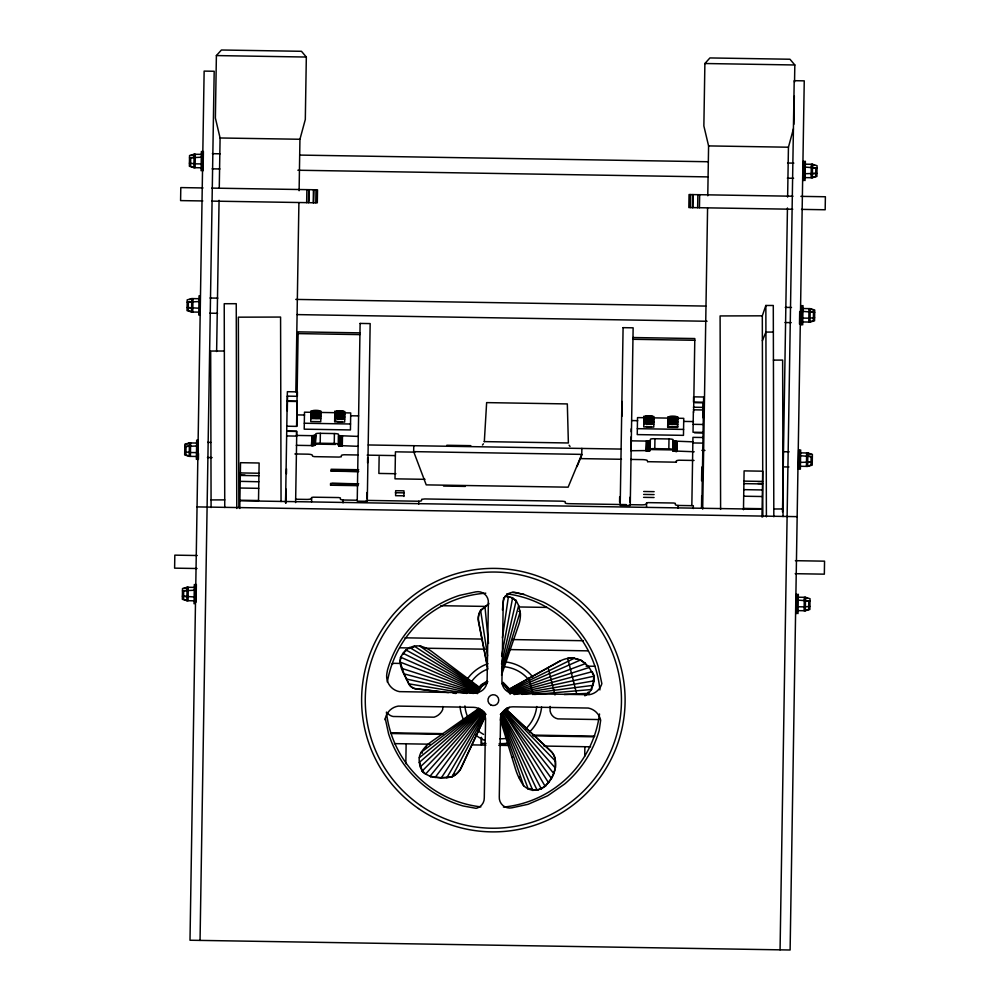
<?xml version="1.0" encoding="UTF-8"?>
<svg xmlns="http://www.w3.org/2000/svg" width="1000" height="1000" viewBox="0 0 1000 1000"><rect width="100%" height="100%" fill="white"/><g stroke="black" fill="none" stroke-linecap="round" stroke-linejoin="round"><path stroke-width="1.5" d="M500.35 714.513L507.1 710.225L550.612 750.8A14.188 14.075 43 0 1 555.325 760.2C558.462 776.562 539.6 800.225 523.65 785.75A38.95 24.475 59.5 0 1 519.487 778.812L518.763 777.362A38.95 24.475 59.5 0 1 515.337 768.5L500.35 719.675M194.088 600.812L186.85 600.688L187.075 587.275L194.312 587.388M196.438 456.463L189.2 456.35L189.412 442.938L197.862 443.075M199.988 312.15L191.55 312.013L191.762 298.587L199 298.712M201.125 167.787L193.888 167.662L194.112 154.25L201.35 154.375M194.037 603.75L194.35 584.45M196.388 459.4L196.7 440.112M198.738 315.062L199.05 295.775M201.088 170.725L201.4 151.425M195.25 603.763L195.562 584.475M197.6 459.425L197.913 440.125M199.938 315.087L200.25 295.788M202.288 170.75L202.6 151.45M196.075 602.15L196.363 584.487M198.4 459.438L198.5 453.488M203.088 170.763L203.4 151.463M200.05 940.413L214.188 71.263L204.137 71.1L190 940.238L790.113 950L804.25 80.85L794.2 80.688L780.062 949.837M299.113 190.712L299.938 139.262L305.312 119.488L306.325 57.038L301.475 51.3L221.425 50L216.388 55.575L215.375 118.025L220.087 137.975L219.275 187.85M216.625 351.525L219.075 200.325M239.762 508.5L240.512 462.7L259.125 463L258.512 500.75M285.562 502.975L287.362 391.712L297.413 391.875L297.35 396.3L287.3 396.138M285.637 502.688L285.863 488.925M287.288 410.962L287.525 396.075M285.912 503.2L286.125 489.787M286.425 473.862L286.512 468.837M295.837 391.788L298.9 203.175M296.588 426.362L298.125 331.863L359.963 332.863M295.613 502.575L296.775 431.287L286.725 431.125M306.663 202.65L306.875 189.638M308.475 202.675L308.688 189.675M308.962 201.238L309.15 189.675M313.225 202.75L313.438 189.75M313.688 202.763L313.9 189.75M296.275 445.325L311.562 445.575L311.9 435.675L315.738 435.262M311.562 445.575L312.062 435.675M315.788 202.787L316 189.788M311.9 445.575L312.225 435.675M312.062 445.575L312.55 435.662M311.613 501.812L311.675 497.562L313.038 497.188L338.775 497.562L340.387 497.925L340.387 499.325A5.975 1.037 0.9 0 0 343.1 500.012L357.013 500.238M312.225 445.575L312.712 435.662M312.55 445.562L312.875 435.662M312.712 445.55L313.025 435.65M312.863 445.55L313.337 435.637M313.025 445.538L313.488 435.625M313.325 445.525L313.788 435.6M313.475 445.513L313.925 435.6M313.762 445.487L314.2 435.562M313.913 445.475L314.337 435.55M314.175 445.45L314.587 435.513M314.438 445.412L314.825 435.487M314.55 445.4L315.05 435.438M314.887 445.337L315.25 435.4M315 445.325L315.438 435.35M315.188 445.275L315.675 435.288M315.6 443.8A3.812 0.663 0.9 0 1 320.2 443.225L320.363 433.325L334.412 433.562A4.175 0.725 0.9 0 1 338.55 434.275L338.425 445.55L358.15 446.325M330.538 483.462L330.513 485.213L358.113 485.662M358.3 471.587L331.087 471.138L331.112 469.275L358.713 469.725M331.125 485.112L331.15 483.35L358.725 483.8M338.387 444.175A4.175 0.725 0.9 0 0 334.25 443.45L334.412 433.562M338.575 445.6L338.587 435.65L358.312 436.425M338.825 445.688L338.812 435.737M339.025 445.737L339.087 435.812M339.237 445.775L339.288 435.863M339.513 435.9L339.475 445.825L339.762 435.95M339.85 445.887L339.888 435.962M339.988 445.9L340.15 436M340.262 445.938L340.288 436.025M340.412 445.95L340.575 436.05M340.712 436.075L341.012 446.012M341.325 446.025L341.325 436.125M341.488 446.037L341.65 436.138M341.65 446.05L341.8 436.15M341.962 446.062L341.962 436.163M342.137 446.062L342.287 436.163M342.3 446.075L342.463 436.175M343.062 502.837L343.1 500.012M366.737 498.137L366.825 492.55M367.575 462.987L367.663 457.575M379.137 456.688L378.875 473.438L395.925 473.725M439.363 691.688L415.125 688.775A9.675 9.6 6.8 0 1 411.912 687.375L411.337 686.963A9.675 9.6 6.8 0 1 409.025 684.338C405.487 675.625 396.95 665.612 401.55 655.975M400.138 662.85C399.338 652.05 411.788 643.213 421.938 646.6A19.137 12.038 23.4 0 1 426.012 648.1L427 648.562A19.137 12.038 23.4 0 1 431.562 651.363L479.225 687.138L476.737 693.363M403.888 496.463L403.975 490.838L395.675 490.712L395.6 495.688L403.9 495.812M405.812 763.725L406.138 743.812M581.862 448.363L581.763 454.375L568.125 487.175L426.225 484.875L413.663 451.637L413.762 445.637M418.775 504.075L418.825 501.238A4.225 0.737 0.9 0 0 421.538 500.6L421.7 499.312L424.8 498.95L562.475 501.188L565.15 501.575L565.237 502.938A3.987 0.688 0.9 0 0 568.6 503.675L626.312 504.613M482.038 711.038L425.688 774.013C420.925 772.913 416.25 758.45 421.413 752.087A22.338 14.013 -48.4 0 1 424.975 747.325L425.788 746.45A22.338 14.013 -48.4 0 1 431.15 741.85L478.888 708.388L486.05 714.388M442.775 706.488L442.725 709.513A13.562 13.562 0 0 1 434.113 717.175L393.137 716.5A9.9 9.9 0 0 1 387.075 712.613M481.388 737.3L481.287 743.35L485.95 743.425M481.425 745.037L481.538 737.862M550.15 706.413L550.075 710.95A9.9 9.9 0 0 0 557.875 718.888L598.837 719.55A13.562 13.562 0 0 0 599.55 719.312M555.35 767.463L555.237 761.312A14.188 14.075 43 0 0 550.475 750.938L506.962 710.375L509.35 707.375M584.712 756.275L584.862 747.075M619.587 502.088L619.663 496.962M621.875 416.362L622.112 401.488M630.05 502.25L630.138 497.125M631.1 436.838L630.875 450.725L650.175 450.562L650.35 439.312A3.812 0.663 0.9 0 1 654.95 438.738L669 438.963A4.175 0.725 0.9 0 1 673.138 439.675L672.962 450.938L694.188 451.763M631.175 431.775L631.225 428.812M646.162 450.975L646.325 441.075L650.325 440.662M646.325 450.975L646.65 441.087M646.65 450.975L646.812 441.075M646.825 450.975L646.975 441.075M646.988 450.975L647.138 441.075M647.138 450.962L647.463 441.062M646.538 507.25L646.612 503.013L647.962 502.638L673.713 503.013L675.325 503.363L675.325 504.762A5.975 1.037 0.9 0 0 678.037 505.462L693.337 505.7L693.288 508.537M647.463 450.962L647.625 441.062M647.613 450.95L647.775 441.05M647.775 450.938L648.088 441.037M648.075 450.925L648.238 441.025M648.213 450.913L648.525 441L648.5 450.887M648.637 450.875L648.925 440.962M648.9 450.838L649.062 440.938M649.025 450.825L649.3 440.913M649.262 450.788L649.538 440.875M649.488 450.75L649.75 440.825M649.688 450.7L649.938 440.788M649.862 450.662L650.188 440.712M650.188 449.212A3.812 0.663 0.9 0 1 654.788 448.638L654.95 438.738M672.987 449.575A4.175 0.725 0.9 0 0 668.838 448.862L669 438.963M672.038 427.4L672.062 426.45M673.162 451.012L673.188 441.062L692.9 441.838M673.337 451.062L673.413 441.138M673.512 451.112L673.587 441.188M673.725 451.163L673.775 441.238M673.95 451.213L674 441.287M674.188 451.25L674.225 441.337M674.312 451.275L674.475 441.375L674.575 451.312M674.712 451.325L674.875 441.425M675 451.362L675.013 441.45M675.15 451.375L675.312 441.475M675.45 451.4L675.462 441.488M675.6 451.413L675.763 441.512M675.763 451.425L675.925 441.525M676.075 451.45L676.075 441.538M676.237 451.45L676.4 441.562M676.4 451.463L676.562 441.562M676.363 462.1L676.388 460.812A5.975 1.037 0.9 0 1 679.125 460.213L694.062 460.45M676.562 451.463L676.725 441.575M676.888 451.475L676.888 441.575M677.987 508.288L678.037 505.462M690.35 207.562L690.562 194.562M692.438 207.6L692.65 194.6M692.9 207.613L693.112 194.6M691.838 505.525L692.938 437.35L702.987 437.512M693.363 411.637L693.025 432.238L703.075 432.4M693.612 412.375L694.812 338.55L632.987 337.537M697.65 207.688L697.862 194.688M699.45 207.712L699.663 194.713M794.538 82.15L794.825 64.975L789.963 59.237L709.925 57.938L704.887 63.513L703.863 125.962L708.587 145.912L707.775 195.787M701.575 480.725L701.8 467.038M702.862 417.688L703.1 402.8L694.987 402.663M701.513 508.175L701.712 495.75M701.85 507.987L703.65 397L693.6 396.838L693.512 402.075L703.562 402.238M702.688 509.113L707.575 208.263M743.475 509.712L744.1 470.887L762.712 471.188L761.975 517.013M782.513 511.975L787.45 208M787.625 197.087L788.438 147.213L793.425 128.837M793.863 124.3L794.312 96.2M799.5 324.1L799.712 311.488M796 613.538L796.312 594.237M798.35 469.188L798.662 449.9M800.7 324.85L801.012 305.562M803.037 180.512L803.363 161.213M796.812 613.55L797.125 594.25M799.15 469.2L799.463 449.913M801.5 324.862L801.812 305.575M803.85 180.525L804.163 161.225M799.812 467.15L799.925 460.337M804.5 178.475L804.75 163.3M798.012 613.562L798.325 594.275M800.362 469.225L800.675 449.925M802.7 324.888L803.025 305.587M805.05 180.55L805.362 161.25M798.062 610.625L805.3 610.75L805.512 597.325L797.075 597.188M799.2 466.262L807.638 466.4L807.862 452.987L800.625 452.875M802.75 321.95L809.987 322.062L810.212 308.65L802.975 308.525M805.1 177.6L812.337 177.725L812.55 164.3L804.112 164.163M484.325 441.613L486.637 402.612L567.325 403.925L568.375 442.975L484.212 441.613M502.438 610.037L503.663 597.762M466.887 693.438L408.75 683.838L403.85 673.288L400.225 662.15L477.388 691.737M406.287 679L473.363 693.487M502.425 637.812L508.413 596.55L504.975 596.312M403.837 673.8L476.75 693.337M385.087 719.875L385.45 717.862A15.75 15.75 0 0 1 398.263 706.1L473.6 707.325A12.2 12.2 0 0 1 485.575 718.8L484.288 797.663A10.488 10.488 0 0 1 477.638 807.875L476.125 808.337L463.237 806A110.062 110.062 0 0 1 388.6 733.9L385.3 718.688M477.062 692.525L401.7 668.363M501.613 656.1L512.625 597.788L507.537 596.562L510.312 597.388M501.525 664.075L516.175 600.55L511.75 597.812L516.175 600.55L518.663 605.612L520.425 613.587A20.25 12.75 -84.6 0 1 518.95 624.138L501.525 675.113M400.487 657.875L400.65 657.2L477.688 690.975M400.075 662.825L400.225 662.15M555.425 767.55L553.688 773.45L504.675 711.8M521.938 694.4L593.025 685.35L593.888 675.462L594.2 680.812L591.562 689.513L588.562 693.325L584.85 695.825M400.462 657.975L400.65 657.2M403.2 653.363L402.95 654.2L403.2 653.363L477.987 690.25M501.613 668.725L518.663 605.612M403 654.125L406.087 650.025L478.263 689.55M501.712 671.95L520.3 611.475L519.113 611.362M405.838 650.863L406.087 650.025M413.862 647.087L409.3 648.475L409.65 647.5L478.525 688.888L478.237 689.8M502.3 669.275L504.75 662.125M762.837 516.737L762.312 315.825L765.85 305.487L773.288 305.475L773.825 516.75M591.263 688.6L592.225 685.888M409.412 648.438L409.65 647.5M478.175 689.862L478.525 688.888M762.375 340.675L765.925 332.088L773.35 332.062M576.987 466.625L581.962 454.675M477.512 693.612L481.925 686.137L487.212 682.775L485.7 683.363M311.675 497.562L311.125 498.85A5.562 0.963 0.9 0 1 306.988 499.425L295.562 499.237M646.612 503.013L646.062 504.288A5.562 0.963 0.9 0 1 641.912 504.875L629.438 504.663M485.387 715.8L460.688 768.587A19.575 19.412 -65 0 1 457.875 772.4L457.038 773.238A19.575 19.412 -65 0 1 452.175 776.587L440.7 777.913L430.037 776.225L482.663 711.562M554.012 773.037L551.4 778.4L503.938 712.262M484.913 717.288L460.875 768.662A19.575 19.412 -65 0 1 458.05 772.475L457.212 773.325A19.575 19.412 -65 0 1 453.4 776.125L452.175 776.587L485.35 713.812M483.675 712.3L435.188 777.425L446.788 777.8L452.438 776.725L453.95 773.863M676.363 462.188L647.675 461.688M446.825 777.725L484.663 713.225M441.188 778.088L483.975 712.663M483.425 443.812L482.45 445.037M425.688 774.013L430.637 776.6L435.188 777.425M479.225 687.138L481.012 684.9L487.05 681.188M482.113 685.987L483.1 685.238M502.525 713.15L545.188 786.375L551.4 778.4M555.45 761.1L506.4 710.638M426.35 774.45L422.188 771.075L481.438 710.525M420.213 766.963L480.863 710.05M422.188 771.075L422.863 771.488L420.938 767.45M503.675 712.312L548.413 782.562L548.95 782.113L548.413 782.562M487.638 668.225L478.488 621.675A15.4 15.275 78.9 0 1 480.175 611.087L488.3 604.362M419.188 762.525L480.312 709.587M501.863 713.562L541.3 788.812L545.788 785.837M419.263 757.763L479.8 709.15L478.888 708.388M501.225 713.962L537.112 790.175L541.912 788.312M541.3 788.812L541.987 788.275M421.413 752.087L422.275 752.8L421.413 752.087L479.325 708.75M500.613 714.35L532.8 790.413L537.888 789.613L537.112 790.175M500.6 716.162L528.337 789.163L529.2 788.587L533.562 789.812L532.8 790.413M488.913 603.75L480.588 610.25L487.55 655.888M528.337 789.163L529.2 788.587M511.887 757.25L512.913 756.65M518.913 777.663L519.925 777.062M560.662 660.562L509.55 688.975L510.725 693.45L592.212 671.675L594.175 676.137L513.9 693.6M510.3 691.775L585.375 663.637L580.837 660.3L574.138 658.337L509.862 690.025L509.55 688.975M576.675 693.913L567.688 658.25A22.662 22.475 -29.1 0 1 573.862 658.138L580.7 660.037L585.1 663.2M510.087 690.913L580.538 659.987M510.513 692.625L589.138 667.5L585.163 663.188M315.363 445.225L315.763 433.9A3.812 0.663 0.9 0 1 320.363 433.325M194.112 154.25L189.55 155.525L189.375 166.25L193.888 167.662M190.75 155.538L195.312 154.275L195.1 167.688L190.575 166.275L190.712 157.825L195.275 157.125M191.762 298.587L187.2 299.862L187.025 310.587L191.55 312.013M189.55 299.562L192.975 298.612L192.75 312.025L188.238 310.613L188.375 302.162L192.925 301.462M812.337 177.725L816.9 176.45L817.075 165.725L812.55 164.3M189.412 442.938L184.85 444.2L184.675 454.938L189.2 456.35M186.062 444.225L190.625 442.95L190.4 456.375L185.888 454.95L186.025 446.5L190.575 445.812M809.987 322.062L814.55 320.8L814.725 310.062L810.212 308.65M187.075 587.275L182.512 588.538L182.338 599.275L186.85 600.688M183.713 588.562L188.275 587.288L188.062 600.712L183.538 599.3L183.675 590.85L188.225 590.15M807.638 466.4L812.212 465.138L812.387 454.4L807.862 452.987M805.3 610.75L809.862 609.475L810.037 598.737L805.512 597.325M594.175 676.137L588.9 666.95M484.975 606.6L488.488 643.462M514.125 694.513L594.2 680.812L593.913 680L594.2 680.812M189.513 157.8L201.3 157.225M187.162 302.15L198.95 301.562M184.812 446.488L197.812 445.925M182.475 590.825L194.262 590.25M811.188 173.85L815.75 173.35M816.95 173.375L803.962 173.738M808.85 318.188L814.6 317.712M806.5 462.537L811.05 462.038M812.262 462.05L799.262 462.413M804.15 606.875L809.912 606.4M592.737 684.525L593.025 685.35M534.487 694.463L591.562 689.513M506.5 596.512L507.287 596.475M507.625 596.587L508.413 596.55M564.288 694.525L588.562 693.325L588.288 692.25M762.312 315.825L720.1 315.938L720.6 509.387M224.35 351.012L210.675 351.05L211.088 507.55M773.425 360.112L782.638 360.087L783.05 516.587M211.062 499.925L224.737 499.888M773.812 508.988L783.025 508.963M511.75 597.812L512.625 597.788M311.9 435.675L296.438 435.425L296.5 431.425L286.725 431.275M216.388 55.575L306.325 57.038M704.887 63.513L794.825 64.975M220.087 137.975L299.938 139.262M708.587 145.912L788.438 147.213M212.375 153.675L220.162 153.8M299.675 155.087L708.1 161.737M787.6 163.025L793.838 163.125M804.062 167.025L817.038 168M193.95 163.812L201.188 163.938M212.125 168.837L219.925 168.962M297.863 170.238L707.85 176.9M787.35 178.188L793.587 178.287M792.962 196.225L689.05 194.537L688.838 207.55L792.75 209.237M800.9 196.363L825.387 196.75L825.175 209.762L801.525 209.375M203.012 187.95L180.8 187.587L180.588 200.6L202.8 200.95M211.85 188.1L317.512 189.812L317.3 202.812L211.637 201.1M210.025 298.012L217.825 298.137M295.763 299.413L705.75 306.075M785.25 307.362L791.488 307.462M802.925 311.388L814.688 312.35M200.05 308.288L187.075 307.512M802.812 318.087L810.05 318.212M209.775 313.175L217.575 313.312M297.075 314.6L707.062 321.262M785.013 322.537L791.25 322.638M298.1 333.6L359.925 334.613M632.95 339.288L694.788 340.288M693.425 407.225L703.475 407.388M287.45 401.062L297 401.225M287.213 401.325L297.262 401.488L296.863 426.375L286.812 426.213M693.388 409.812L703.438 409.975M313.488 411L310.912 410.962L310.738 421.525L320.75 421.688L320.913 411.125L317.275 411.062M670.438 416.8L667.862 416.763L667.688 427.325L677.7 427.488L677.862 416.925L675.438 416.887M312.188 412.312L304.488 412.188L304.212 429.175L350.438 429.938L350.712 412.938L344.55 412.837M319.9 412.438L335.312 412.688M645.225 417.725L637.525 417.6L637.25 434.6L683.475 435.35L683.75 418.35L677.588 418.25M652.925 417.85L668.337 418.1M310.875 412.7L320.887 412.863M334.8 413.088L344.812 413.25M643.913 418.113L653.925 418.275M667.825 418.5L677.837 418.663M310.863 413.888L313.438 413.925M318.45 414.012L320.875 414.05M334.775 414.275L344.787 414.438M643.888 419.3L653.9 419.462M667.812 419.688L670.387 419.738M675.4 419.812L677.825 419.85M296.775 414.888L304.562 415.012M351.025 415.775L358.612 415.9M631.638 420.575L637.7 420.675M684.112 421.425L693.462 421.575M310.837 415.625L320.838 415.788M334.75 416.012L344.762 416.175M643.863 421.037L653.875 421.2M667.788 421.425L677.788 421.587M310.812 416.812L313.387 416.863M318.4 416.938L320.825 416.975M334.725 417.2L344.738 417.362M643.838 422.225L653.85 422.388M675.35 422.738L677.775 422.775M334.712 418.038L336.262 418.062M693.15 424.325L703.2 424.487M310.788 418.55L320.788 418.713M334.7 418.938L344.712 419.1M643.812 423.963L653.825 424.125M667.738 424.363L677.738 424.525M334.675 420.975L336.213 421M667.7 426.388L669.237 426.413A3.613 0.625 0.9 0 0 671.462 427.025L672.85 427.1A3.613 0.625 0.9 0 0 676.475 426.525L677.712 426.55M304.312 423.237L350.538 424M637.337 428.663L683.575 429.412M694.5 432.8L703.062 432.938M631.038 440.838L646.325 441.075M286.65 435.938L296.7 436.1M692.85 442.95L702.9 443.113M320.2 443.225L334.25 443.45M446.8 445.275L470.812 445.662M654.788 448.638L668.838 448.862M207.675 442.35L210.8 442.4M315.238 444.1L335.513 444.438M368.25 444.963L620.788 449.075M648.85 449.525L673.787 449.938M701.85 450.387L704.963 450.438M782.913 451.712L789.15 451.812M800.575 455.725L812.35 456.688M413.663 451.637L581.763 454.375M414.95 452.137L395.438 451.825L395 478.837L425.012 479.325M294.875 453.963L307.975 454.175A5.562 0.963 0.9 0 1 312.1 454.888L312.663 456.262L314.488 456.65L338.925 457.075L341.287 456.788L341.362 455.363A5.975 1.037 0.9 0 1 344.087 454.762L357.925 454.988M367.15 455.138L394.825 455.588M579.963 458.6L621.475 459.275M630.7 459.425L643 459.625A5.562 0.963 0.9 0 1 647.125 460.337L647.625 461.625M189.262 452.5L197.7 452.638M207.438 457.525L212.113 457.6M782.663 466.875L788.9 466.975M331.087 471.012L358.688 471.463M240.338 472.925L258.95 473.237M743.938 481.112L762.55 481.425M240.312 475.075L244.963 475.15M757.862 483.488L762.513 483.562M240.3 475.438L258.913 475.737M743.9 483.625L762.513 483.925M240.2 481.35L258.812 481.763M743.8 489.65L762.412 489.95M332.062 483.488L358.137 483.913M443.55 486.05L465.363 486.413M643.675 491.488L654.15 491.662M643.637 494.425L654.1 494.588M240.1 488.025L258.712 488.338M743.688 496.213L762.3 496.525M395.337 492.713L403.95 492.863M643.587 497.35L654.062 497.512M366.287 500.387L418.825 501.238M239.9 500.225L258.512 500.525M743.487 508.413L762.1 508.713M239.887 500.763L762.1 509.25M197.05 506.9L797.163 516.65M795.387 560.688L824.55 561.163L824.338 574.163L795.175 573.688M197.25 555.513L174.825 555.15L174.613 568.15L197.037 568.513M797.025 600.05L810 601.025M194.15 596.95L182.387 596.188M796.912 606.75L805.362 606.888M440.825 605.7L486.037 606.425M518.775 606.962L546.838 607.413M404.925 637.825L482.525 639.087M512.025 639.562L583.413 640.725M400.1 647.8L410.975 647.975M424.938 648.2L485.238 649.188M508.75 649.562L587.913 650.85M586.05 666.137L595.15 666.287M400.075 663.425L394.012 663.325A11.738 11.738 0 0 0 391.625 664.4M390.525 732.788L442.912 733.65M532.675 735.1L594.8 736.112M391.213 733.525L442.725 734.362M533.15 735.825L593.913 736.812M499.925 743.65L509.237 743.8M394.375 743.625L430.125 744.2M471.562 744.875L485.9 745.113M498.738 745.325L508.5 745.475M544 746.05L590.638 746.812M515.138 600.513L516.175 600.55M519.188 611.4L520.3 611.475M448.475 692.575L415.15 688.587A9.675 9.6 6.8 0 1 411.938 687.188L411.362 686.762A9.675 9.6 6.8 0 1 408.713 683.525M453.013 693.125L456.05 693.487M189.425 163.175L195.162 163.837M188.287 307.525L192.812 308.175M184.725 451.85L190.463 452.512M183.588 596.213L188.125 596.862M512.625 592.312L523.488 594.275L543.562 602.188A110.062 110.062 0 0 1 598.125 666.375L601.85 683.587L601.438 684.912A15.75 15.75 0 0 1 589.237 694.712L513.913 693.487A12.2 12.2 0 0 1 501.925 682.025L503.212 603.162A10.488 10.488 0 0 1 511.413 592.475L514.65 592.275L524.125 594.525M811.3 167.138L815.837 167.987L815.7 176.438L811.125 177.7L811.35 164.288L814.737 165.35M808.95 311.488L813.487 312.325L813.35 320.775L808.787 322.05L809 308.625L813.525 310.038M806.612 455.825L811.137 456.662L811 465.112L806.438 466.388L806.65 452.962L811.175 454.387M804.262 600.163L808.787 601.013L808.65 609.462L804.087 610.725L804.312 597.312L807.7 598.375M573.862 658.138L573.962 658.3A22.662 22.475 -29.1 0 0 567.788 658.413A22.613 22.425 -29.1 0 0 560.75 660.725L509.637 689.137L503.075 682.35M421.6 646.513L419.862 646.1L479.012 687.675M502.275 683.737L504.025 685.1M414.225 646.112L478.787 688.263M423.062 771.812L423.725 772.237M502.175 683.65L506.863 687.987M425.737 746.5L426.625 747.288M506.325 710.713L508.6 712.887M505.425 711.338L555.138 767.837M570.025 446.463L569.087 445.213M505.613 686.35L509.888 693.9M508.312 689.987L508.862 691.363M548.075 667.55L555 694.975M528.812 678.263L532.95 694.587M531.775 690.288L532.062 691.012M573.962 683.4L574.25 684.225M553.55 689.525L553.837 690.337L553.55 689.438M531.875 690.6L532.163 691.425M500.513 717.975L523.65 785.75M588.275 692.325L588.562 693.325M419.963 763.088L420.625 765.987M487.537 666.688L478.675 621.638A15.4 15.275 78.9 0 1 480.875 610.2M765.85 305.487L766.4 516.862M281.05 501.55L280.575 317.062L238.363 317.175L238.863 507.65M236.775 508.475L236.25 303.7L224.225 303.725L224.75 507.512M507.775 708.15A17.325 17.325 0 0 1 502.188 713.175M484.862 713.025A17.325 17.325 0 0 1 481.3 710.238M476.962 693.462A17.325 17.325 0 0 1 487.887 681.75M502.463 683.162A17.325 17.325 0 0 1 510.438 693.75M507.3 707.825A16.762 16.762 0 0 1 501.912 712.675M483.938 711.737A16.762 16.762 0 0 1 481.712 709.837M541.625 707.038A41.025 41.025 0 0 1 529.6 731.925M508.512 742.975A41.025 41.025 0 0 1 499.15 743.662M484.825 740.45A41.025 41.025 0 0 1 475.6 735.013M463.338 719.3A41.025 41.025 0 0 1 459.988 706.363M467.7 678.512A41.025 41.025 0 0 1 487.987 663.725M505.2 661.888A41.025 41.025 0 0 1 532.762 676.925M536.737 706.513A36.1 36.1 0 0 1 525.638 728.913M506.887 738.275A36.1 36.1 0 0 1 499.825 738.763M483.562 734.375A36.1 36.1 0 0 1 477.713 730.4M467.65 716.875A36.1 36.1 0 0 1 464.888 705.925M471.4 681.8A36.1 36.1 0 0 1 487.962 668.962M504.675 666.787A36.1 36.1 0 0 1 528.025 678.925M599.538 713.975A107.325 107.325 0 0 1 503.438 807.087M480.887 806.888A107.325 107.325 0 0 1 386.425 712.1M387.325 682.087A107.325 107.325 0 0 1 485.775 593.188M506.8 593.825A107.325 107.325 0 0 1 599.925 689.925M651.562 422.713A3.613 0.625 0.9 0 1 651.538 423.6A3.613 0.625 0.9 0 1 646.425 423.512A3.613 0.625 0.9 0 1 646.438 422.625M647.613 422.512A3.613 0.625 0.9 0 1 649 422.488M651.488 426.562A3.613 0.625 0.9 0 1 646.375 426.488M675.475 423.1A3.613 0.625 0.9 0 1 675.775 423.925A3.613 0.625 0.9 0 1 671.087 424.012A3.613 0.625 0.9 0 1 669.575 423.2M675.575 417.238A3.613 0.625 0.9 0 1 675.55 418.125A3.613 0.625 0.9 0 1 670.438 418.05A3.613 0.625 0.9 0 1 670.45 417.163M651.6 419.775A3.613 0.625 0.9 0 1 651.587 420.675A3.613 0.625 0.9 0 1 646.475 420.588A3.613 0.625 0.9 0 1 646.488 419.7M675.525 420.175A3.613 0.625 0.9 0 1 675.512 421.062A3.613 0.625 0.9 0 1 670.387 420.975A3.613 0.625 0.9 0 1 670.4 420.087M651.65 416.85A3.613 0.625 0.9 0 1 651.637 417.738A3.613 0.625 0.9 0 1 646.525 417.663A3.613 0.625 0.9 0 1 646.538 416.775M318.525 417.287A3.613 0.625 0.9 0 1 318.512 418.188A3.613 0.625 0.9 0 1 313.4 418.1A3.613 0.625 0.9 0 1 313.412 417.212M342.438 417.688A3.613 0.625 0.9 0 1 342.425 418.575A3.613 0.625 0.9 0 1 337.312 418.488A3.613 0.625 0.9 0 1 337.325 417.6M338.5 417.488A3.613 0.625 0.9 0 1 341.275 417.525M342.375 421.538A3.613 0.625 0.9 0 1 339.825 421.688L338.438 421.613A3.613 0.625 0.9 0 1 337.262 421.463M342.537 411.825A3.613 0.625 0.9 0 1 342.525 412.713A3.613 0.625 0.9 0 1 337.413 412.638A3.613 0.625 0.9 0 1 337.425 411.75M318.575 414.363A3.613 0.625 0.9 0 1 318.562 415.25A3.613 0.625 0.9 0 1 313.438 415.175A3.613 0.625 0.9 0 1 313.45 414.288M342.488 414.75A3.613 0.625 0.9 0 1 342.475 415.637A3.613 0.625 0.9 0 1 337.362 415.562A3.613 0.625 0.9 0 1 337.375 414.675M317.45 411.287A3.613 0.625 0.9 0 1 319.188 412.2A3.613 0.625 0.9 0 1 313.85 412.3A3.613 0.625 0.9 0 1 313.5 411.35M334.825 411.35L334.65 421.912L344.663 422.075L344.837 411.512L334.825 411.35M360.112 323.425L357.225 501.163L367.275 501.325L370.163 323.587L360.112 323.425M488.375 602.913L487.088 681.787A12.2 12.2 0 0 1 474.738 692.862L399.412 691.637A15.75 15.75 0 0 1 386.887 673.363L387.5 670.013A110.062 110.062 0 0 1 459.6 595.375L475.688 591.888A10.488 10.488 0 0 1 488.375 602.913M500.575 717.9L499.288 796.762A10.488 10.488 0 0 0 511.975 807.8L528.062 804.3L547.625 795.8L564.65 784A110.062 110.062 0 0 0 599.225 730.263L600.675 720.212A15.75 15.75 0 0 0 588.25 708.05L512.925 706.825A12.2 12.2 0 0 0 500.575 717.9M623.088 327.663L620.2 505.4L630.25 505.562L633.138 327.825L623.088 327.663M643.938 416.375L643.763 426.938L653.775 427.1L653.95 416.538L643.938 416.375M430.662 776.562L430.037 776.225L430.662 776.562M418.475 808.538A131.75 131.75 0 0 0 624.675 710.788A131.75 131.75 0 0 0 436.925 581.087A131.75 131.75 0 0 0 418.475 808.538M420.562 805.525A128.088 128.088 0 0 0 621.038 710.487A128.088 128.088 0 0 0 438.488 584.388A128.088 128.088 0 0 0 420.562 805.525M490.65 704.837A5.425 5.425 0 0 0 498.787 700.138A5.425 5.425 0 0 0 490.65 695.438A5.425 5.425 0 0 0 490.65 704.837M646.125 422.575A3.613 0.625 0.9 0 0 652.337 422.537A3.613 0.625 0.9 0 0 648.538 421.613A3.613 0.625 0.9 0 0 646.125 422.575M670.05 422.962A3.613 0.625 0.9 0 0 676.263 422.925A3.613 0.625 0.9 0 0 672.463 422A3.613 0.625 0.9 0 0 670.05 422.962M670.138 417.113A3.613 0.625 0.9 0 0 676.363 417.062A3.613 0.625 0.9 0 0 672.562 416.138A3.613 0.625 0.9 0 0 670.138 417.113M646.175 419.65A3.613 0.625 0.9 0 0 652.387 419.613A3.613 0.625 0.9 0 0 648.587 418.688A3.613 0.625 0.9 0 0 646.175 419.65M670.1 420.037A3.613 0.625 0.9 0 0 676.312 420A3.613 0.625 0.9 0 0 672.513 419.075A3.613 0.625 0.9 0 0 670.1 420.037M646.225 416.725A3.613 0.625 0.9 0 0 652.438 416.675A3.613 0.625 0.9 0 0 648.637 415.75A3.613 0.625 0.9 0 0 646.225 416.725M314.15 417.337A3.613 0.625 0.9 0 0 319.587 416.887A3.613 0.625 0.9 0 0 314.175 416.25A3.613 0.625 0.9 0 0 314.15 417.337M338.075 417.725A3.613 0.625 0.9 0 0 343.512 417.275A3.613 0.625 0.9 0 0 338.088 416.637A3.613 0.625 0.9 0 0 338.075 417.725M338.175 411.875A3.613 0.625 0.9 0 0 343.6 411.413A3.613 0.625 0.9 0 0 338.188 410.788A3.613 0.625 0.9 0 0 338.175 411.875M314.2 414.412A3.613 0.625 0.9 0 0 319.637 413.963A3.613 0.625 0.9 0 0 314.225 413.325A3.613 0.625 0.9 0 0 314.2 414.412M338.125 414.8A3.613 0.625 0.9 0 0 343.562 414.35A3.613 0.625 0.9 0 0 338.137 413.713A3.613 0.625 0.9 0 0 338.125 414.8M314.25 411.488A3.613 0.625 0.9 0 0 319.688 411.025A3.613 0.625 0.9 0 0 314.262 410.4A3.613 0.625 0.9 0 0 314.25 411.488"/></g></svg>
